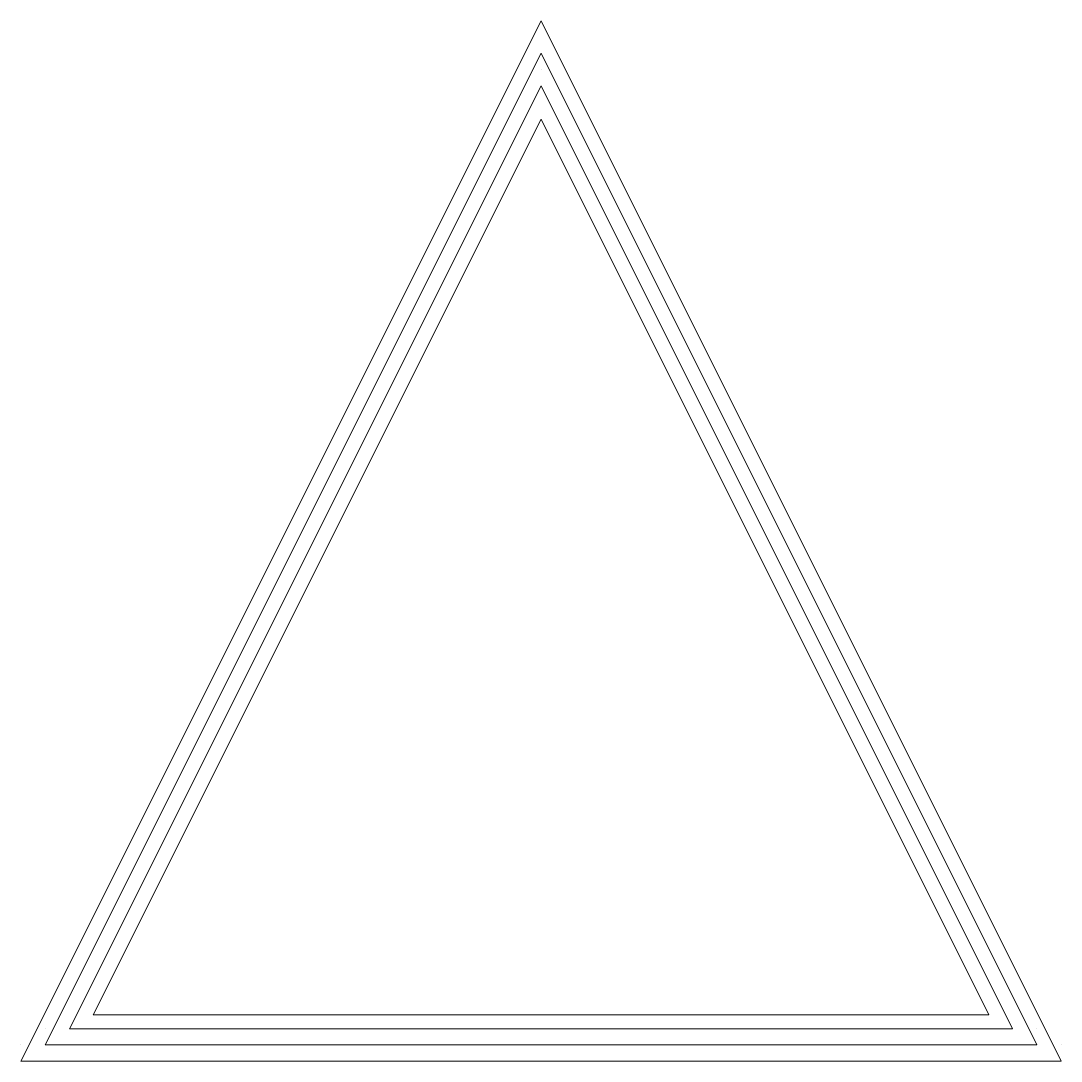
# Model space of a CAD drawing. Extents: x -4 to 4, y -4 to 4.
import ezdxf

# ---------------------------------------------------------------- set-up
doc = ezdxf.new("R2010")
doc.units = 0
doc.header["$MEASUREMENT"] = 0
doc.layers.add('midpoint joint', color=7, linetype='Continuous')

msp = doc.modelspace()

# ---------------------------------------------------------------- linework, layer by layer
at = {"layer": 'midpoint joint', "color": 3, "lineweight": 18, "true_color": 0x00ff00}
for points in [[(-4, -4), (0, 4), (4, -4), (-4, -4)], [(0, 3.75), (-3.8125, -3.875), (3.8125, -3.875), (0, 3.75)], [(0, 3.625), (0, 3.625)], [(-3.625, -3.75), (0, 3.5), (3.625, -3.75), (-3.625, -3.75)], [(-3.4437, -3.6437), (0, 3.2437), (3.4438, -3.6437), (-3.4437, -3.6437)]]:
    msp.add_lwpolyline(points, dxfattribs=at)
at = {"layer": 'midpoint joint', "color": 30, "lineweight": 5, "true_color": 0xfe8831}
for points in [[(-3.8125, -3.75), (-3.8125, -3.75)], [(3.8125, -3.75), (3.8125, -3.75)], [(3.875, -4), (-3.875, -4)]]:
    msp.add_lwpolyline(points, dxfattribs=at)
at = {"layer": 'midpoint joint', "color": 7, "lineweight": 5, "true_color": 0xffffff}
for points in [[(-4, -3.875), (-4, -3.875)], [(4, -3.875), (4, -3.875)]]:
    msp.add_lwpolyline(points, dxfattribs=at)

doc.saveas('drawing.dxf')
